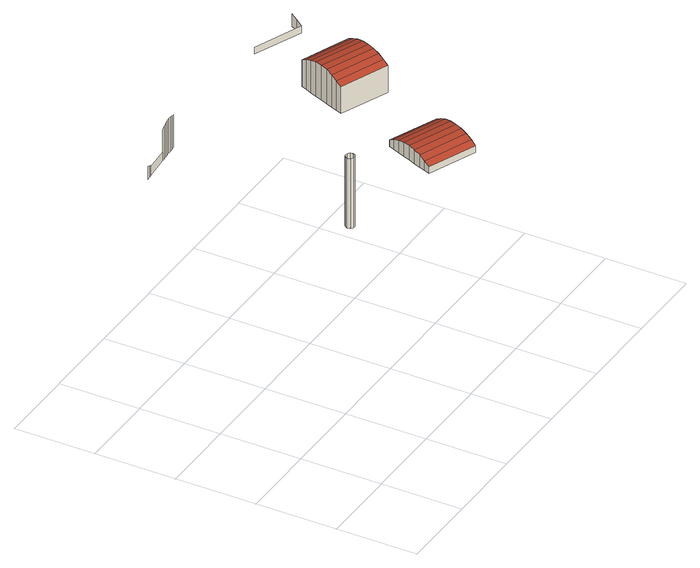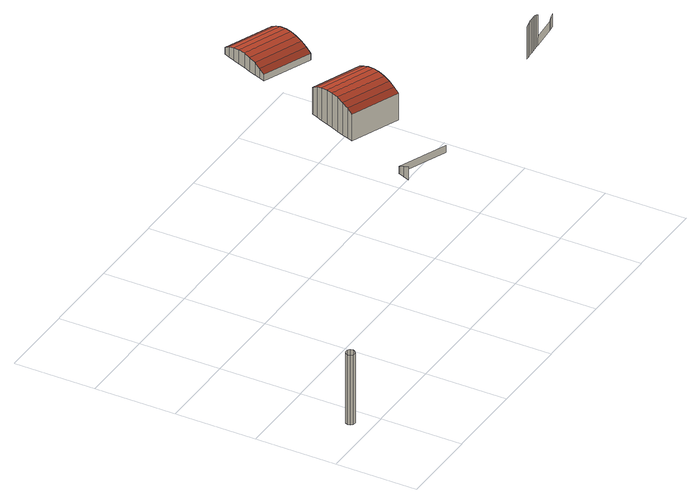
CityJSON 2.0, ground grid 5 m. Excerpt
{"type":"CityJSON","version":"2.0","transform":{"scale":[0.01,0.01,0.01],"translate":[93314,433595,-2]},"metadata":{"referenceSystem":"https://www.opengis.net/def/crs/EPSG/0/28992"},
"CityObjects":{
"building1":{"type":"Building","attributes":{"measuredHeight":21.9},"children":["building1-1","building1-2"],"geometry":[{"type":"MultiSurface","lod":"2","boundaries":[[[0,1,2,3]],[[2,1,4,5,6]],[[4,7,8,5]],[[8,7,9,10,11]],[[9,12,13,10]],[[12,14,15,13]],[[14,16,17,15]],[[16,18,19,17]],[[18,20,21,19]],[[20,22,23,21]],[[24,25,26,27]],[[25,28,29,26]],[[28,30,31,29]],[[30,32,33,31]],[[34,33,32,35]],[[36,34,35,37]],[[25,38,39,28]],[[40,36,37,41]],[[28,39,42,30]],[[43,40,41,44]],[[30,42,45,32]],[[32,45,46,35]],[[35,46,47,37]],[[37,47,48,41]],[[41,48,49,44]],[[50,43,44,49]],[[45,42,51,52]],[[52,53,46,45]],[[53,54,47,46]],[[54,55,48,47]],[[55,50,49,48]],[[56,57,58,59]],[[57,60,61,58]],[[60,62,63,61]],[[62,64,65,63]],[[66,65,64,67]],[[68,56,59,69]],[[56,68,70,57]],[[71,66,67,72]],[[57,70,73,60]],[[74,71,72,75]],[[60,73,76,62]],[[77,74,75,78]],[[62,76,79,64]],[[64,79,80,67]],[[70,68,69,81]],[[67,80,82,72]],[[73,70,81,83]],[[72,82,84,75]],[[76,73,83,85]],[[75,84,86,78]],[[87,77,78,86]],[[79,76,85,88]],[[88,89,80,79]],[[89,90,82,80]],[[90,91,84,82]],[[91,87,86,84]],[[92,93,94,95]],[[96,92,95,97]],[[98,96,97,99]],[[100,101,102,103]],[[101,104,105,102]],[[106,100,103,107]],[[104,108,109,105]],[[110,106,107,111]],[[112,113,114,115,108,104,101,100,106,110]],[[108,115,116,109]],[[112,110,111,117]],[[115,114,118,116]],[[113,112,117,119]],[[114,113,119,118]]],"semantics":{"surfaces":[{"type":"WallSurface"},{"type":"RoofSurface"},{"type":"GroundSurface"}],"values":[0,0,0,0,0,0,0,0,0,0,0,0,0,0,0,0,1,0,1,0,1,1,1,1,1,0,0,0,0,0,0,0,0,0,0,0,0,1,0,1,0,1,0,1,1,0,1,0,1,0,1,0,0,0,0,0,0,0,0,0,0,0,0,0,0,2,0,0,0,0,0]}}]},
"building1-1":{"type":"BuildingInstallation","parents":["building1"],"geometry":[{"type":"MultiSurface","lod":"2","boundaries":[[[25,28,29,26]],[[43,40,41,44]],[[45,42,51,52]],[[55,50,49,48]],[[54,55,48,47]],[[34,33,32,35]],[[38,120,121,122]],[[24,25,26,27]],[[36,34,35,37]],[[50,43,44,49]],[[30,32,33,31]],[[40,36,37,41]],[[42,39,123,51]],[[52,53,46,45]],[[28,30,31,29]],[[120,24,27,121]],[[53,54,47,46]],[[39,38,122,123]],[[35,46,47,37]],[[32,45,46,35]],[[24,120,38,25]],[[28,39,42,30]],[[41,48,49,44]],[[37,47,48,41]],[[25,38,39,28]],[[30,42,45,32]]],"semantics":{"surfaces":[{"type":"WallSurface"},{"type":"RoofSurface"}],"values":[0,0,0,0,0,0,0,0,0,0,0,0,0,0,0,0,0,0,1,1,1,1,1,1,1,1]}}]},
"building1-2":{"type":"BuildingInstallation","parents":["building1"],"geometry":[{"type":"MultiSurface","lod":"2","boundaries":[[[87,77,78,86]],[[90,91,84,82]],[[71,66,67,72]],[[89,90,82,80]],[[66,65,64,67]],[[60,62,63,61]],[[76,73,83,85]],[[68,56,59,69]],[[73,70,81,83]],[[56,57,58,59]],[[57,60,61,58]],[[74,71,72,75]],[[70,68,69,81]],[[91,87,86,84]],[[77,74,75,78]],[[88,89,80,79]],[[79,76,85,88]],[[62,64,65,63]],[[64,79,80,67]],[[56,68,70,57]],[[75,84,86,78]],[[62,76,79,64]],[[72,82,84,75]],[[67,80,82,72]],[[60,73,76,62]],[[57,70,73,60]]],"semantics":{"surfaces":[{"type":"WallSurface"},{"type":"RoofSurface"}],"values":[0,0,0,0,0,0,0,0,0,0,0,0,0,0,0,0,0,0,1,1,1,1,1,1,1,1]}}]}
},
"vertices":[
[98,1503,1499],[118,1505,1499],[118,1505,1575],[98,1503,1583],[135,1507,1499],[135,1507,1557],[135,1507,1565],[292,1521,1499],[292,1521,1557],[310,1522,1499],[310,1522,1710],[292,1521,1700],[330,1524,1499],[330,1524,1718],[351,1526,1499],[351,1526,1723],[373,1528,1499],[373,1528,1724],[395,1530,1499],[395,1530,1723],[417,1532,1499],[417,1532,1718],[437,1533,1499],[437,1533,1710],[888,200,1542],[902,234,1564],[902,234,1499],[888,200,1499],[918,273,1581],[918,273,1499],[934,314,1591],[934,314,1499],[951,356,1595],[951,356,1499],[969,399,1499],[969,399,1591],[985,440,1499],[985,440,1581],[1205,112,1564],[1220,151,1581],[1001,478,1499],[1001,478,1564],[1237,192,1591],[1014,513,1499],[1014,513,1542],[1254,234,1595],[1271,277,1591],[1288,318,1581],[1303,357,1564],[1317,391,1542],[1317,391,1499],[1237,192,1499],[1254,234,1499],[1271,277,1499],[1288,318,1499],[1303,357,1499],[1164,899,1674],[1178,933,1695],[1178,933,1499],[1164,899,1499],[1194,971,1712],[1194,971,1499],[1210,1012,1723],[1210,1012,1499],[1227,1055,1726],[1227,1055,1499],[1245,1098,1499],[1245,1098,1723],[1467,777,1674],[1467,777,1499],[1481,811,1695],[1261,1139,1499],[1261,1139,1712],[1496,849,1712],[1277,1177,1499],[1277,1177,1695],[1513,891,1723],[1290,1212,1499],[1290,1212,1674],[1530,933,1726],[1547,976,1723],[1481,811,1499],[1564,1017,1712],[1496,849,1499],[1579,1055,1695],[1513,891,1499],[1593,1090,1674],[1593,1090,1499],[1530,933,1499],[1547,976,1499],[1564,1017,1499],[1579,1055,1499],[1742,1467,1544],[1439,1589,1544],[1439,1589,1499],[1742,1467,1499],[1756,1501,1566],[1756,1501,1499],[1771,1540,1583],[1771,1540,1499],[2080,1370,56],[2084,1353,56],[2084,1353,511],[2080,1370,511],[2097,1342,56],[2097,1342,511],[2086,1385,56],[2086,1385,511],[2114,1341,56],[2114,1341,511],[2101,1394,56],[2101,1394,511],[2118,1393,56],[2131,1382,56],[2135,1365,56],[2129,1350,56],[2129,1350,511],[2118,1393,511],[2135,1365,511],[2131,1382,511],
[1191,78,1542],[1191,78,1499],[1205,112,1499],[1220,151,1499]
]}
